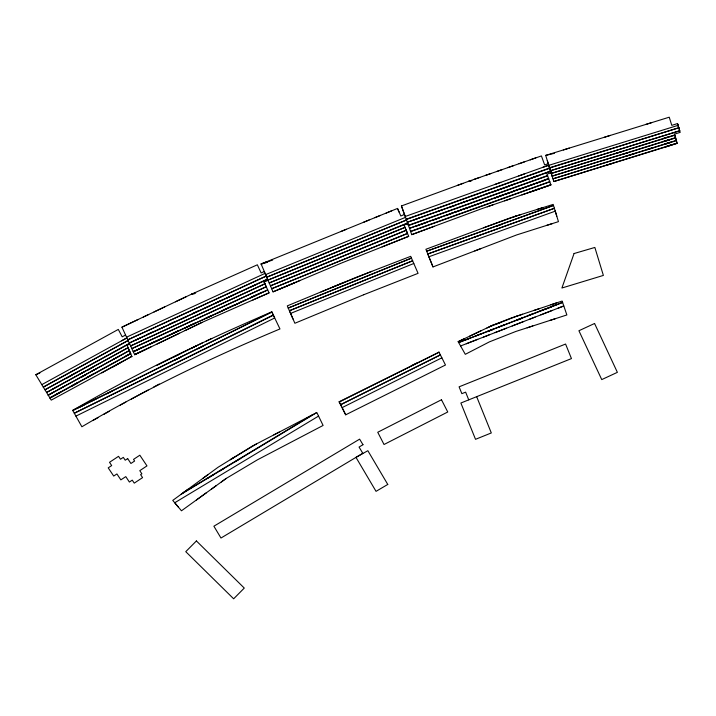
<?xml version="1.0" encoding="UTF-8"?>
<svg xmlns="http://www.w3.org/2000/svg" width="716" height="716" viewBox="0 0 716 716"><rect width="100%" height="100%" fill="white"/><g stroke="black" fill="none" stroke-linecap="round" stroke-linejoin="round"><path stroke-width="1.07" d="M182.831 493.029L187.869 489.35M202.977 478.297L208.007 474.618M196.408 499.992L206.369 492.787M211.345 489.189L216.33 485.591M221.307 481.984L226.292 478.386L257.42 459.824L323.095 425.447L316.839 412.541L252.363 446.068L218.085 467.253L172.762 500.395L181.461 510.794L226.292 478.386M234.678 456.996L230.257 459.726L256.444 443.947M183.69 492.411L312.346 414.868M208.141 478.002L213.556 474.744M218.971 471.477L224.385 468.219M235.215 461.695L240.63 458.428M181.076 494.317L316.427 412.747M318.557 416.085L174.731 502.757L178.561 507.331M72.71 410.411C136.756 373.17 203.684 341.004 271.785 311.89L279.965 328.948C211.972 357.409 145.393 389.289 81.875 426.763L72.71 410.411L74.043 409.65L271.829 311.979L274.541 317.635M92.829 420.578L98.307 417.482M103.784 414.394L109.262 411.297M121.577 340.816L126.893 337.898L41.814 384.644M66.203 378.433L71.484 375.524M87.907 370.1L92.946 367.326M125.228 356.443L130.607 353.48L49.852 397.863L60.762 392.189M101.815 372.893L131.851 356.389L51.239 400.137L35.8 374.745L118.301 329.414L122.185 336.815L125.577 335.061M129.426 343.358L44.947 389.781L129.551 343.617M71.34 375.274L76.621 372.374M52.017 389.486L57.45 386.506M79.199 374.549L84.64 371.559M48.214 395.169L129.372 350.572L48.214 395.169L53.628 392.198M59.034 389.218L64.449 386.246M80.675 377.332L86.09 374.361M91.496 371.38L96.911 368.409M113.137 359.486L118.552 356.514M80.81 377.583L86.224 374.611M55.239 394.901L60.618 391.947M71.385 386.022L76.773 383.069M87.54 377.153L92.928 374.191M50.004 398.105L130.724 353.749L128.916 349.515M71.528 386.273L76.907 383.32M116.833 364.641L121.836 361.893M120.225 405.113L125.801 402.097M131.386 399.08L148.123 390.041M153.707 387.025L159.292 384.009M111.866 367.478L116.887 364.775M273.852 434.889L279.231 432.097M129.712 343.966L127.117 345.282L131.968 356.658M341.335 406.106L339.151 401.757L439.042 352.218L339.286 402.016M441.87 357.83L342.096 407.628L345.694 414.806L445.477 365.008L438.917 351.968M411.208 365.795L416.748 363.03M156.938 365.33L202.547 342.812M174.042 356.89L179.743 354.071M191.145 348.441L196.846 345.631M90.995 401.282L96.642 398.49M78.492 407.771L84.184 404.961M106.944 393.719L112.636 390.909M129.703 382.487L135.396 379.677M175.223 360.005L180.915 357.195M197.983 348.773L203.675 345.962M72.799 410.581L271.829 311.979M273.261 314.977L74.285 413.23L273.387 315.237M75.914 416.13L274.702 317.976M185.131 330.524L201.939 322.451L269.064 292.853L264.106 282.158L268.151 280.278L264.141 271.579L261.134 272.957L257.357 264.795L191.512 294.187L121.935 327.176L134.697 354.733L140.094 352.147M134.697 354.733L201.939 322.451M140.3 352.048L145.903 349.354M157.117 343.975L179.528 333.217M458.15 341.666L492.715 325.207L511.296 317.985L562.123 301.051L566.866 314.95L515.788 331.472L489.458 341.845L465.302 354.322L458.15 341.666L463.914 338.919M206.235 341.058L211.739 338.435M469.669 336.18L481.197 330.694M486.961 327.946L492.715 325.207M121.935 327.176L137.991 319.56M143.343 317.018L148.695 314.485M154.047 311.943L164.752 306.869M175.456 301.794L186.16 296.719M126.562 337.164L264.983 273.414M146.458 334.793L152.222 332.135M169.522 324.169L175.295 321.511M192.595 313.545L198.359 310.887M215.668 302.922L221.432 300.264M267.569 279.016L129.274 343.018L267.695 279.276M135.038 340.369L140.81 337.71M158.111 329.745L163.875 327.087M181.184 319.121L186.948 316.463M204.248 308.489L210.021 305.839M227.321 297.865L233.085 295.207M250.385 287.241L256.158 284.583M138.823 348.969L144.417 346.392M150.02 343.814L161.216 338.659M172.413 333.495L178.016 330.917M189.212 325.762L194.806 323.185M206.002 318.029L211.605 315.452M222.801 310.296L233.998 305.132M239.591 302.555L245.194 299.977M250.788 297.4L261.993 292.244M133.346 351.807L267.712 289.926L133.221 351.547L139.002 349.202M150.136 344.074L155.739 341.496M155.972 341.389L161.628 338.784M166.935 336.341L172.529 333.763M172.95 333.567L178.606 330.962M183.735 328.599L189.328 326.022M189.919 325.753L195.575 323.149M206.897 317.931L212.554 315.326M217.324 313.134L222.918 310.556M234.114 305.401L239.717 302.823M250.913 297.659L256.516 295.082M134.581 354.474L150.87 346.974M252.918 299.977L269.064 292.853M35.8 374.745L39.863 372.964M404.486 214.415L400.826 215.999L397.514 208.437L261.116 264.016L273.047 291.851L341.281 263.13L408.684 236.334L404.11 225.057L407.771 223.571M278.426 289.586L283.805 287.322M284.422 287.062L294.562 282.793M333.038 286.937L344.28 282.283M265.654 274.586L405.533 217.333M407.556 222.962L268.008 280.081L407.646 223.231M407.502 233.434L271.704 288.709L407.502 233.434L405.802 229.245M299.932 280.529L273.047 291.851M382.12 246.895L408.684 236.334M267.569 262.253L261.116 264.016L266.8 261.698M340.682 231.59L346.365 229.281M363.415 222.327L369.098 220.018M374.781 217.7L380.465 215.382M386.148 213.064L391.831 210.755M321.019 291.913L371.774 271.346M290.589 313.42L413.794 263.488M489.404 326.782L516.979 316.096M494.926 324.643L500.439 322.504M562.543 302.286L458.652 342.561L562.633 302.555M464.424 340.324L470.197 338.086M475.97 335.849L481.743 333.611M487.507 331.374L493.279 329.136M499.052 326.899L504.825 324.661M516.37 320.186L522.143 317.949M527.916 315.711L533.68 313.474M539.452 311.236L545.225 308.999M550.998 306.761L556.771 304.524M487.641 331.633L493.413 329.396M516.487 320.446L522.25 318.208M545.332 309.267L551.096 307.03M466.313 343.752L477.787 339.303M483.515 337.084L489.252 334.855M494.989 332.636L506.454 328.188M512.191 325.968L523.656 321.52M529.393 319.3L535.129 317.081M540.866 314.852L552.331 310.413M558.068 308.184L563.796 305.965L460.585 345.971M432.983 266.925L516.657 234.929L558.453 221.647L553.173 204.4L510.302 217.861L425.895 249.275L432.983 266.925L428.257 255.156M474.815 250.922L480.794 248.64M411.736 234.642L481.456 208.786L550.908 184.916L547.033 174.167L551.257 172.645L548.053 163.74L544.661 164.949L541.421 155.927L468.595 181.3L401.434 205.957L411.736 234.642L434.344 226.256M457.399 185.408L463.001 183.359M483.497 227.831L516.809 215.811M428.902 256.758L555.249 211.166M495.946 226.516L501.71 224.439M473.813 237.372L479.568 235.295M494.837 184.477L500.806 182.338M518.733 175.939L524.712 173.8M542.63 167.401L548.608 165.262L405.22 216.492L401.434 205.957M406.205 219.248L549.593 168.018L678.786 127.788L549.53 167.759L549.691 168.287L406.303 219.517M413.266 220.134L419.245 218.004M437.163 211.596L443.141 209.466M461.068 203.058L467.038 200.928M484.965 194.519L490.934 192.389M508.861 185.981L514.831 183.851M532.758 177.443L538.727 175.313M550.774 171.312L407.297 222.273L550.685 171.043L544.804 173.451M449.209 207.604L455.188 205.465M473.115 199.066L479.085 196.927M491.337 192.55L502.981 188.389M503.223 188.308L509.166 186.178M520.908 181.989L538.888 175.563M408.38 225.298L547.543 175.572M547.642 175.85L408.478 225.567L407.422 222.622M450.06 213.816L455.859 211.748M461.65 209.672L467.45 207.604M496.448 197.24L508.038 193.105M513.837 191.029L519.637 188.961M542.826 180.674L548.626 178.597L409.471 228.323L548.725 178.866M415.584 226.444L426.96 222.372M433.645 219.991L439.66 217.834M445.683 215.686L451.707 213.538M455.949 212.017L461.748 209.949M463.744 209.233L481.805 202.78M484.947 201.661L490.746 199.585M493.843 198.484L502.337 195.441M505.881 194.179L513.936 191.297M519.735 189.23L534.655 183.896M537.134 183.01L544.035 180.548M410.554 231.34L549.718 181.622M410.653 231.617L549.816 181.891M533.993 190.653L539.596 188.648M550.81 184.647L528.39 192.658L550.908 184.916M665.415 147.022L677.202 143.084L553.817 181.542L677.291 143.352L674.436 134.152L680.2 132.362L677.479 123.582L671.787 125.354L669.245 117.2L545.69 155.399L553.817 181.542M474.198 179.349L479.801 177.398M485.403 175.447L491.006 173.496M496.6 171.545L502.202 169.594M507.805 167.642L513.408 165.691M519.01 163.74L524.613 161.78M530.216 159.829L535.819 157.878M487.247 206.799L493.029 204.812M504.61 200.829L510.392 198.842M521.964 194.859L527.755 192.873M261.116 264.016L272.671 260.042M516.943 316.105L522.591 314.226M533.885 310.458L539.533 308.578M550.828 304.81L556.475 302.931M527.137 327.803L532.811 325.968M549.843 320.455L555.518 318.62M546.514 225.442L552.483 223.544M513.56 216.841L521.015 214.496M537.098 209.448L542.46 207.765M563.34 149.948L569.22 148.123M604.528 137.212L610.408 135.387M645.707 124.477L651.587 122.651M548.778 165.333L678.034 125.363M679.708 130.768L550.452 170.739L679.708 130.768L677.479 123.582L678.866 128.066M662.935 138.609L668.816 136.792M674.696 134.975L551.293 173.442L674.776 135.252M615.975 153.43L621.855 151.613M663.768 141.312L669.648 139.495M675.528 137.678L552.134 176.136L675.618 137.946M622.696 154.316L628.576 152.499M663.857 141.589L669.737 139.772M646.969 149.465L652.849 147.648M664.609 144.014L670.489 142.198M676.369 140.381L552.976 178.839L676.45 140.649L674.436 134.152M625.104 156.536L635.298 153.385M647.049 149.742L652.929 147.926M664.69 144.292L670.57 142.475M665.441 146.717L671.322 144.9M606.676 165.19L612.556 163.373M195.728 292.898L191.512 294.187L194.806 293.641M545.69 155.399L554.381 153.331M471.853 180.602L468.595 181.3L470.806 181.103M339.151 401.757L345.694 414.806M264.106 282.158L266.585 287.501M397.514 208.437L399.17 212.222M289.828 311.675L293.05 319.085M476.659 396.664L491.31 432.947L475.522 439.32L460.871 403.019L571.457 358.591L565.577 344.038L459.09 386.828L461.856 393.657L465.633 392.144L468.738 399.85M547.301 160.59L552.134 176.136M555.151 210.844L556.806 216.25M574.053 253.536L561.908 288.011L603.373 275.418L594.853 247.45L574.053 253.536M196.408 540.938L185.766 551.669L233.649 598.8L244.272 588.069L196.408 540.938M127.663 458.598L125.228 460.209L123.313 457.363L120.476 459.233L118.543 456.325L109.521 462.303L111.678 465.57L108.223 467.861L113.71 476.068L116.914 473.938L120.861 479.872L125.774 476.623L129.39 482.047L132.254 480.141L134.25 483.139L142.574 477.617L140.605 474.645L141.866 473.813L139.79 470.672L146.968 465.892L139.835 455.206L133.534 459.395L134.617 461.023L130.921 463.476L127.663 458.598M362.976 444.708L359.056 447.061L362.815 453.3L220.976 538.029L213.887 526.206L359.629 439.141L362.976 444.708M387.768 484.446L376.034 491.346L355.986 457.381L367.854 450.704L387.768 484.446M128.101 340.494L43.309 387.096L128.101 340.494M128.128 347.663L46.576 392.475L128.128 347.663M441.477 399.752L377.744 432.267L384.027 444.502L447.751 411.995L441.477 399.752M440.394 354.894L340.628 404.692L440.394 354.894M594.566 323.48L578.913 330.738L601.744 379.596L617.38 372.338L594.566 323.48M266.218 276.081L127.797 339.832L266.218 276.081M264.875 283.813L130.625 345.953L264.875 283.813M266.236 286.74L131.86 348.62L266.236 286.74M363.665 294.759L294.876 323.265L287.304 305.875L355.906 277.468L410.698 256.337L418.072 273.342L363.665 294.759M406.491 220.009L266.773 277.199L406.491 220.009M405.041 227.366L269.234 282.954L405.041 227.366M406.223 230.266L270.469 285.827L406.223 230.266M411.467 258.109L288.244 308.05L411.467 258.109M412.631 260.794L289.416 310.735L412.631 260.794M553.495 205.447L426.673 251.209L553.495 205.447M554.372 208.302L427.783 253.983L554.372 208.302"/></g></svg>
